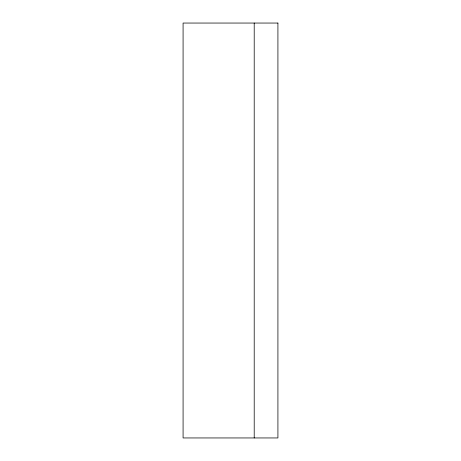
<?xml version="1.0" encoding="UTF-8"?>
<svg xmlns="http://www.w3.org/2000/svg" width="461" height="461" viewBox="0 0 461 461"><rect width="100%" height="100%" fill="white"/><g stroke="black" fill="none" stroke-linecap="round" stroke-linejoin="round"><path stroke-width="0.69" d="M254.207 23.05L254.207 437.95M277.92 23.05L183.08 23.05L183.08 437.95L277.92 437.95L277.92 23.05"/></g></svg>
